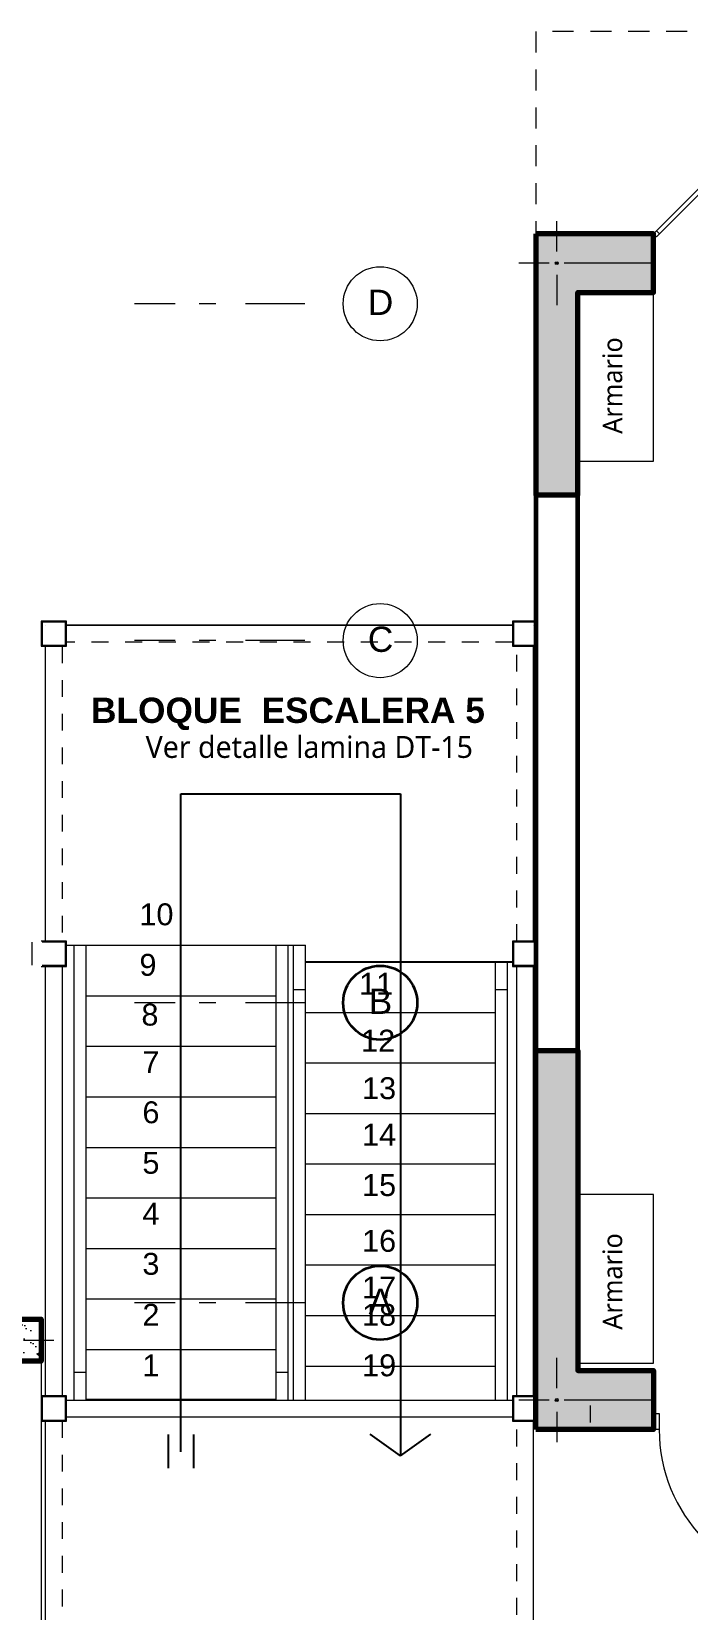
# Model space of a CAD drawing. Header units: metres. Extents: x 28 to 239, y -1 to 113.
# Drawn here: x 54.53 to 58.44, y 82.52 to 91.9 of the extents above; entities that cross this region are included whole.
import ezdxf
from ezdxf.enums import TextEntityAlignment as Align

# ---------------------------------------------------------------- set-up
doc = ezdxf.new("R2010")
doc.units = ezdxf.units.M
for name, pattern in [('CENTER2', [28.575, 19.05, -3.175, 3.175, -3.175]), ('DASHED2', [0.375, 0.25, -0.125]), ('Dot & Dashed', [0.670278, 0.352778, -0.176389, 0, -0.141111]), ('HIDDEN2', [0.1875, 0.125, -0.0625])]:
    doc.linetypes.add(name, pattern=pattern)
for name, color, linetype, lineweight in [('COLUMNAS 50', 32, 'Continuous', 70), ('Drawing & Figure_Pen_No__1', 7, 'Continuous', 13), ('Drawing & Figure_Pen_No__7', 7, 'Continuous', 35), ('Equipamiento SR', 23, 'Continuous', 0), ('Estructura – Carga_Pen_No__1', 7, 'Continuous', 13), ('GRAFO 0 BLANCO', 7, 'Continuous', 0), ('letras sr', 7, 'Continuous', 5), ('MK-LINEAS GENERALES', 7, 'Continuous', 0), ('Muros el', 144, 'Continuous', 60), ('Proyeccciones', 1, 'DASHED2', 18), ('proyecciones', 1, 'DASHED2', 5), ('Puertas El', 21, 'Continuous', 15), ('Structural - Bearing_Pen_No__20', 1, 'Continuous', 0), ('Vanos', 140, 'Continuous', 5), ('VENTANAS  50', 161, 'Continuous', 9)]:
    doc.layers.add(name, color=color, linetype=linetype, lineweight=lineweight)
doc.layers.add('Drawing & Figure_Pen_No__167', color=7, linetype='Continuous', lineweight=13, true_color=0x6a6a6a)
doc.layers.add('TRANSPARENTE', color=7, linetype='Continuous', true_color=0x949699)
doc.styles.add('Generales', font='trebuc.ttf', dxfattribs={"height": 0.1})
doc.styles.add('GENERATED_STYLE_1', font='arialbd.ttf')
doc.styles.add('TURBO_BASS', font='swisseb.ttf')

# ---------------------------------------------------------------- blocks, each defined once
blk = doc.blocks.new('A$C5A0F33B4')
at = {"layer": 'Puertas El', "linetype": 'Continuous'}
blk.add_line((1.12, 1.16), (1.218, 2.276), dxfattribs=at)
at = {"layer": 'Puertas El', "linetype": 'ByBlock'}
for p, q in [((1.005, 1.16), (1.005, 1.2)), ((1.005, 1.2), (1.12, 1.2)), ((1.12, 1.2), (1.005, 1.2)), ((1.12, 1.16), (1.005, 1.16)), ((1.12, 1.2), (1.12, 1.16)), ((1.005, 0), (1.005, 0.04)), ((1.005, 0.04), (1.12, 0.04)), ((1.12, 0), (1.005, 0)), ((1.12, 0), (1.005, 0)), ((1.12, 0), (1.005, 0)), ((1.12, 0.04), (1.12, 0))]:
    blk.add_line(p, q, dxfattribs=at)
blk.add_arc((1.12, 1.16), 1.12, 270, 85, dxfattribs=at)
blk = doc.blocks.new('Columna tipo 3')
at = {"true_color": 0x939598}
h = blk.add_hatch(color=252, dxfattribs=at)
h.dxf.hatch_style = 1
h.paths.add_polyline_path([(-235.0847, 45.074), (-235.7847, 45.074), (-235.7847, 43.524), (-235.5347, 43.524), (-235.5347, 44.724), (-235.0847, 44.724)])
h.paths.add_polyline_path([(-235.6684, 44.899, -1), (-235.651, 44.899, -1)], flags=16)
at = {"layer": 'COLUMNAS 50', "linetype": 'Continuous'}
blk.add_lwpolyline([(-235.7847, 45.074), (-235.7847, 43.524), (-235.5347, 43.524), (-235.5347, 44.724), (-235.0847, 44.724), (-235.0847, 45.074)], close=True, dxfattribs=at)
at = {"layer": 'Structural - Bearing_Pen_No__20', "linetype": 'Continuous'}
for p, q in [((-235.6597, 44.969), (-235.6597, 45.149)), ((-235.7047, 44.899), (-235.8847, 44.899)), ((-235.6597, 44.829), (-235.6597, 44.649)), ((-235.0847, 44.899), (-235.6147, 44.899))]:
    blk.add_line(p, q, dxfattribs=at)
blk.add_circle((-235.6597, 44.899), 0.00871, dxfattribs=at)
blk.add_point((-235.6597, 44.899), dxfattribs=at)
blk = doc.blocks.new('columna pasillos')
at = {"layer": 'GRAFO 0 BLANCO'}
h = blk.add_hatch(dxfattribs=at)
h.set_pattern_fill('AR-CONC', color=256, scale=0.024, angle=-90)
h.set_pattern_definition([(320, (0, 0), (-0.015060515, -0.17214244), [0.018, -0.198]), (265, (0, 0), (0.18052611, 0.03330032), [0.0144, -0.1584]), (10.45144, (-0.00126, -0.01435), (0.1654656, -0.13884213), [0.01529765, -0.16827411]), (316.1842, (0.048, -7e-10), (-0.03972463, -0.25613792), [0.027, -0.297]), (6.63563, (0.0447, -0.02134), (0.23378846, -0.22431887), [0.02294648, -0.2524113]), (261.18416, (0.048, -7e-10), (0.23378846, -0.22431887), [0.0216, -0.2376]), (291, (0.036, -0.024), (-0.096628536, -0.14325769), [0.018, -0.198]), (236, (0.036, -0.024), (0.17403601, -0.05839568), [0.0144, -0.1584]), (341.45144, (0.02795, -0.03594), (0.07740747, -0.20165337), [0.01529765, -0.16827411]), (307.5, (0, 0), (0.079894525, -0.002918366), [0, -0.15648, 0, -0.1608, 0, -0.159]), (277.5, (0, 0), (0.09465881, -0.06313669), [0, -0.09168, 0, -0.15288, 0, -0.0606]), (237.5, (7e-10, 0.05352), (-0.005413171, -0.128117385), [0, -0.06, 0, -0.1872, 0, -0.2484]), (227.5, (1e-09, 0.07752), (0.024025194, -0.13996468), [0, -0.078, 0, -0.12432, 0, -0.1764])])
h.paths.add_polyline_path([(-235.5347, 35.024), (-235.7847, 35.024), (-235.7847, 34.674), (-235.5347, 34.674)])
h.paths.add_polyline_path([(-235.651, 34.849, -1), (-235.6684, 34.849, -1)], flags=16)
at = {"layer": 'COLUMNAS 50', "color": 1, "linetype": 'Continuous', "lineweight": 9}
for p, q in [((-235.6597, 35.099), (-235.6597, 34.919)), ((-235.7047, 34.849), (-235.8847, 34.849)), ((-235.6597, 34.779), (-235.6597, 34.599)), ((-235.6147, 34.849), (-235.4347, 34.849))]:
    blk.add_line(p, q, dxfattribs=at)
at = {"layer": 'COLUMNAS 50', "linetype": 'Continuous'}
blk.add_lwpolyline([(-235.7847, 35.024), (-235.5347, 35.024), (-235.5347, 34.674), (-235.7847, 34.674)], close=True, dxfattribs=at)
at = {"layer": 'COLUMNAS 50', "color": 1, "linetype": 'Continuous', "lineweight": 9}
blk.add_circle((-235.6597, 34.849), 0.00871, dxfattribs=at)
blk.add_point((-235.6597, 34.849), dxfattribs=at)

msp = doc.modelspace()

# ---------------------------------------------------------------- hatches: boundary and pattern name
at = {"layer": 'GRAFO 0 BLANCO', "true_color": 0xc7c8ca}
h = msp.add_hatch(color=9, dxfattribs=at)
h.dxf.hatch_style = 1
h.paths.add_polyline_path([(58.229, 83.9469), (57.779, 83.9469), (57.779, 85.8469), (57.529, 85.8469), (57.529, 83.5969), (58.229, 83.5969)])

# ---------------------------------------------------------------- linework, layer by layer
for p, q in [((55.421, 83.4652), (55.421, 87.3719)), ((55.421, 87.3719), (56.726, 87.3719)), ((56.726, 87.3719), (56.726, 83.4413)), ((57.391, 86.3719), (56.161, 86.3719)), ((55.3463, 83.5676), (55.3463, 83.3665)), ((55.4957, 83.5676), (55.4957, 83.3665)), ((56.726, 83.4413), (56.5451, 83.5686)), ((56.726, 83.4413), (56.9069, 83.5686))]:
    msp.add_line(p, q)
at = {"layer": 'COLUMNAS 50', "linetype": 'Continuous'}
msp.add_lwpolyline([(57.529, 83.5969), (57.529, 85.8469), (57.779, 85.8469), (57.779, 83.9469), (58.229, 83.9469), (58.229, 83.5969)], close=True, dxfattribs=at)
at = {"layer": 'Drawing & Figure_Pen_No__167', "color": 251, "linetype": 'Dot & Dashed', "lineweight": 13, "true_color": 0x6a6a6a}
for p, q in [((56.1583, 90.2808), (55.1461, 90.2808)), ((56.1583, 88.2808), (55.1461, 88.2808)), ((56.1583, 86.1308), (55.1461, 86.1308)), ((56.1583, 84.3492), (55.1461, 84.3492))]:
    msp.add_line(p, q, dxfattribs=at)
at = {"layer": 'Drawing & Figure_Pen_No__167', "color": 251, "linetype": 'Continuous', "lineweight": 13, "true_color": 0x6a6a6a}
msp.add_line((56.1611, 86.0808), (56.1611, 86.0808), dxfattribs=at)
at = {"layer": 'Drawing & Figure_Pen_No__167', "color": 251, "linetype": 'CENTER2', "lineweight": 13, "true_color": 0x6a6a6a}
for centre in [(56.6053, 90.2808), (56.6053, 88.2808)]:
    msp.add_circle(centre, 0.22, dxfattribs=at)
at = {"layer": 'Drawing & Figure_Pen_No__7', "color": 7, "linetype": 'Continuous', "lineweight": 35}
for centre in [(56.6053, 86.1308), (56.6053, 84.3492)]:
    msp.add_circle(centre, 0.22, dxfattribs=at)
at = {"layer": 'Equipamiento SR'}
for points in [[(58.229, 90.3469), (57.779, 90.3469), (57.779, 89.3469), (58.229, 89.3469), (58.229, 90.3469)], [(58.229, 84.9913), (57.779, 84.9913), (57.779, 83.9913), (58.229, 83.9913), (58.229, 84.9913)]]:
    msp.add_lwpolyline(points, dxfattribs=at)
at = {"layer": 'Estructura – Carga_Pen_No__1', "color": 7, "linetype": 'Continuous', "lineweight": 13}
msp.add_lwpolyline([(57.529, 89.1469), (57.779, 89.1469), (57.779, 90.3514), (58.229, 90.3514), (58.229, 90.6969), (57.529, 90.6969)], close=True, dxfattribs=at)
at = {"layer": 'GRAFO 0 BLANCO'}
msp.add_line((54.5905, 84.0019), (54.5906, 61.2031), dxfattribs=at)
at = {"layer": 'MK-LINEAS GENERALES', "color": 7, "linetype": 'Continuous'}
for p, q in [((54.591, 88.3969), (54.591, 88.2469)), ((54.741, 88.3969), (54.591, 88.3969)), ((54.597, 88.3909), (54.597, 88.2529)), ((54.735, 88.3909), (54.597, 88.3909)), ((54.616, 88.3719), (54.616, 88.3719)), ((54.616, 88.3719), (54.616, 88.3719)), ((54.735, 88.2719), (54.735, 88.3909)), ((54.741, 88.2719), (54.741, 88.3969)), ((57.391, 88.3719), (54.741, 88.3719)), ((54.741, 88.3719), (57.391, 88.3719)), ((57.541, 88.3969), (57.391, 88.3969)), ((57.391, 88.3969), (57.391, 88.2719)), ((57.535, 88.3909), (57.397, 88.3909)), ((57.397, 88.3909), (57.397, 88.2719)), ((57.516, 88.3719), (57.516, 88.3719)), ((57.516, 88.3719), (57.516, 88.3719)), ((57.535, 88.2529), (57.535, 88.3909)), ((57.541, 88.2469), (57.541, 88.3969)), ((54.591, 88.2469), (54.716, 88.2469)), ((54.597, 88.2529), (54.716, 88.2529)), ((54.616, 88.2469), (54.616, 86.4969)), ((54.716, 88.2529), (54.735, 88.2529)), ((54.716, 88.2469), (54.741, 88.2469)), ((54.735, 88.2529), (54.735, 88.2719)), ((54.741, 88.2469), (54.741, 88.2719)), ((57.391, 88.2719), (57.391, 88.2469)), ((57.391, 88.2469), (57.416, 88.2469)), ((57.397, 88.2719), (57.397, 88.2529)), ((57.397, 88.2529), (57.416, 88.2529)), ((57.416, 88.2529), (57.535, 88.2529)), ((57.416, 88.2469), (57.541, 88.2469)), ((57.516, 86.4969), (57.516, 88.2469)), ((54.535, 86.4909), (54.535, 86.3529)), ((54.741, 86.4969), (54.591, 86.4969)), ((54.735, 86.4909), (54.597, 86.4909)), ((54.735, 86.3529), (54.735, 86.4909)), ((54.741, 86.3469), (54.741, 86.4969)), ((54.741, 86.4719), (56.161, 86.4719)), ((57.391, 86.4969), (57.391, 86.3469)), ((57.541, 86.4969), (57.391, 86.4969)), ((57.397, 86.4909), (57.397, 86.3529)), ((57.535, 86.4909), (57.397, 86.4909)), ((57.535, 86.3529), (57.535, 86.4909)), ((57.541, 86.3469), (57.541, 86.4969)), ((54.591, 86.3469), (54.716, 86.3469)), ((54.597, 86.3529), (54.716, 86.3529)), ((54.616, 86.3469), (54.616, 83.7969)), ((54.716, 86.3529), (54.735, 86.3529)), ((54.716, 86.3469), (54.741, 86.3469)), ((54.716, 86.3469), (54.716, 83.7969)), ((57.391, 86.3469), (57.516, 86.3469)), ((57.397, 86.3529), (57.516, 86.3529)), ((57.416, 83.7969), (57.416, 86.3469)), ((57.516, 86.3529), (57.535, 86.3529)), ((57.516, 86.3469), (57.541, 86.3469)), ((57.516, 83.7969), (57.516, 86.3469)), ((57.529, 83.8469), (57.529, 83.7264)), ((54.741, 83.7969), (54.591, 83.7969)), ((54.591, 83.7969), (54.591, 83.6469)), ((54.597, 83.7909), (54.597, 83.6529)), ((54.735, 83.7909), (54.597, 83.7909)), ((54.735, 83.6529), (54.735, 83.7909)), ((54.741, 83.6469), (54.741, 83.7969)), ((54.741, 83.7719), (57.391, 83.7719)), ((57.391, 83.7969), (57.391, 83.6469)), ((57.541, 83.7969), (57.391, 83.7969)), ((57.397, 83.7909), (57.397, 83.6529)), ((57.535, 83.7909), (57.397, 83.7909)), ((57.529, 83.7264), (57.529, 83.7174)), ((57.529, 83.7174), (57.529, 83.5969)), ((57.535, 83.6529), (57.535, 83.7909)), ((57.541, 83.6469), (57.541, 83.7969)), ((54.591, 83.6469), (54.716, 83.6469)), ((54.597, 83.6529), (54.716, 83.6529)), ((54.616, 83.6469), (54.616, 80.4969)), ((54.716, 83.6529), (54.735, 83.6529)), ((54.716, 83.6469), (54.741, 83.6469)), ((54.741, 83.6719), (57.391, 83.6719)), ((57.391, 83.6469), (57.516, 83.6469)), ((57.397, 83.6529), (57.516, 83.6529)), ((57.516, 83.6529), (57.535, 83.6529)), ((57.516, 83.6469), (57.541, 83.6469)), ((57.516, 80.4969), (57.516, 83.6469))]:
    msp.add_line(p, q, dxfattribs=at)
at = {"layer": 'Muros el', "ltscale": 0.05}
msp.add_lwpolyline([(57.529, 89.1469), (57.529, 85.8469), (57.779, 85.8469), (57.779, 89.1469)], close=True, dxfattribs=at)
at = {"layer": 'Proyeccciones', "linetype": 'DASHED2', "lineweight": 9, "ltscale": 0.4}
for p, q in [((54.716, 88.2469), (54.716, 86.4969)), ((57.391, 88.2719), (54.741, 88.2719)), ((57.416, 86.4969), (57.416, 88.2469)), ((57.8519, 83.7394), (57.8519, 83.5894)), ((54.716, 83.6469), (54.716, 80.4969)), ((57.416, 80.4969), (57.416, 83.6469))]:
    msp.add_line(p, q, dxfattribs=at)
at = {"layer": 'proyecciones', "linetype": 'HIDDEN2'}
msp.add_lwpolyline([(86.329, 90.6969), (86.329, 91.8969), (57.529, 91.8969), (57.529, 90.6969)], dxfattribs=at)
at = {"layer": 'Structural - Bearing_Pen_No__20', "linetype": 'Continuous'}
for p, q in [((57.654, 83.8419), (57.654, 84.0219)), ((57.654, 83.8419), (57.654, 84.0219)), ((57.609, 83.7719), (57.429, 83.7719)), ((57.609, 83.7719), (57.429, 83.7719)), ((58.229, 83.7719), (57.699, 83.7719)), ((58.229, 83.7719), (57.699, 83.7719)), ((57.654, 83.7019), (57.654, 83.5219)), ((57.654, 83.7019), (57.654, 83.5219))]:
    msp.add_line(p, q, dxfattribs=at)
msp.add_circle((57.654, 83.7719), 0.00871, dxfattribs=at)
msp.add_circle((57.654, 83.7719), 0.00871, dxfattribs=at)
msp.add_point((57.654, 83.7719), dxfattribs=at)
msp.add_point((57.654, 83.7719), dxfattribs=at)
at = {"layer": 'TRANSPARENTE', "linetype": 'Continuous', "lineweight": 15}
for p, q in [((54.786, 86.4719), (54.786, 83.9349)), ((54.856, 86.4719), (54.856, 83.9349)), ((55.986, 86.4719), (55.986, 83.9349)), ((56.056, 86.4719), (56.056, 83.9349)), ((56.091, 86.2089), (56.091, 86.4719)), ((56.161, 86.2089), (56.161, 86.4719)), ((57.291, 86.2089), (57.291, 86.3719)), ((57.361, 86.2089), (57.361, 86.3719)), ((54.856, 86.1719), (55.986, 86.1719)), ((56.091, 83.7719), (56.091, 86.2089)), ((56.091, 86.2089), (56.161, 86.2089)), ((56.161, 83.7719), (56.161, 86.2089)), ((57.291, 86.2089), (57.361, 86.2089)), ((57.291, 83.7719), (57.291, 86.2089)), ((57.361, 83.7719), (57.361, 86.2089)), ((57.291, 86.0714), (56.161, 86.0714)), ((54.856, 85.872), (55.986, 85.872)), ((57.291, 85.7714), (56.161, 85.7714)), ((54.856, 85.5721), (55.986, 85.5721)), ((57.291, 85.4715), (56.161, 85.4715)), ((54.856, 85.2721), (55.986, 85.2721)), ((57.291, 85.1716), (56.161, 85.1716)), ((54.856, 84.9722), (55.986, 84.9722)), ((57.291, 84.8716), (56.161, 84.8716)), ((54.856, 84.6723), (55.986, 84.6723)), ((57.291, 84.5717), (56.161, 84.5717)), ((54.856, 84.3723), (55.986, 84.3723)), ((57.291, 84.2717), (56.161, 84.2717)), ((54.856, 84.0724), (55.986, 84.0724)), ((54.856, 83.9349), (54.786, 83.9349)), ((54.786, 83.9349), (54.786, 83.7719)), ((54.856, 83.9349), (54.856, 83.7719)), ((56.056, 83.9349), (55.986, 83.9349)), ((55.986, 83.9349), (55.986, 83.7719)), ((56.056, 83.9349), (56.056, 83.7719)), ((57.291, 83.9718), (56.161, 83.9718)), ((54.856, 83.7776), (55.986, 83.7776)), ((54.856, 83.7769), (55.986, 83.7769))]:
    msp.add_line(p, q, dxfattribs=at)
at = {"layer": 'Vanos', "color": 7, "linetype": 'Continuous'}
for p, q in [((58.229, 90.6969), (58.6179, 91.0858)), ((58.229, 90.6969), (58.6179, 91.0858)), ((58.2644, 90.6969), (58.6179, 91.0505)), ((58.2644, 90.6969), (58.6179, 91.0505)), ((58.229, 90.6969), (58.2467, 90.6792)), ((58.229, 90.6969), (58.2467, 90.6792)), ((58.2644, 90.6969), (58.2467, 90.7146)), ((58.2644, 90.6969), (58.2467, 90.7146)), ((58.2467, 90.6792), (58.2644, 90.6969)), ((58.2467, 90.6792), (58.2644, 90.6969))]:
    msp.add_line(p, q, dxfattribs=at)
at = {"layer": 'VENTANAS  50'}
msp.add_line((58.229, 83.5969), (58.229, 83.8469), dxfattribs=at)

# ---------------------------------------------------------------- block references
at = {"layer": 'COLUMNAS 50'}
msp.add_blockref('Columna tipo 3', (293.3137, 45.6229), dxfattribs=at)
at = {"layer": 'COLUMNAS 50', "rotation": 90}
msp.add_blockref('columna pasillos', (89.265, 319.7866), dxfattribs=at)
at = {"layer": 'Puertas El', "xscale": 0.8333338593064922, "yscale": 0.8333338593064922, "zscale": 0.8333338593064922, "rotation": 270}
msp.add_blockref('A$C5A0F33B4', (58.229, 84.5302), dxfattribs=at)

# ---------------------------------------------------------------- texts
at = {"layer": 'Drawing & Figure_Pen_No__1', "color": 7, "linetype": 'Continuous', "lineweight": 13, "char_height": 0.15, "attachment_point": 7, "style": 'GENERATED_STYLE_1'}
for s, insert in [('\\A1;{\\pql;\\fArial|b0|i0|c0|p34;D}', (56.5318, 90.2143)), ('\\A1;{\\pql;\\fArial|b0|i0|c0|p34;C}', (56.5318, 88.2119)), ('\\A1;{\\pql;\\fArial|b0|i0|c0|p34;B}', (56.5368, 86.0643)), ('\\A1;{\\pql;\\fArial|b0|i0|c0|p34;A}', (56.5368, 84.2828))]:
    msp.add_mtext(s, dxfattribs=dict(at, insert=insert))
at = {"layer": 'Equipamiento SR', "char_height": 0.115, "attachment_point": 1, "rotation": 90, "style": 'Generales'}
for insert in [(57.9277, 89.509), (57.9277, 84.1895)]:
    msp.add_mtext_dynamic_manual_height_columns('Armario', width=0.645812, gutter_width=1, heights=[0], dxfattribs=dict(at, insert=insert))
at = {"layer": 'letras sr', "style": 'TURBO_BASS'}
msp.add_text('BLOQUE  ESCALERA 5', height=0.15, dxfattribs=at).set_placement((56.0573, 87.7922), align=Align.CENTER)
at = {"layer": 'letras sr', "insert": (55.2121, 87.9311), "char_height": 0.115, "attachment_point": 1, "style": 'Generales'}
msp.add_mtext('{\\H1.13043x; \\PVer detalle lamina DT-15}', dxfattribs=at)
at = {"layer": 'letras sr', "char_height": 0.13, "width": 0.023009, "attachment_point": 1, "style": 'Generales'}
for s, insert in [('\\A1;{\\fArial|b0|i0|c0|p34;10}', (55.1752, 86.7208)), ('\\A1;{\\fArial|b0|i0|c0|p34;9}', (55.1752, 86.4208)), ('\\A1;{\\fArial|b0|i0|c0|p34;11}', (56.4802, 86.3084)), ('\\A1;{\\fArial|b0|i0|c0|p34;8}', (55.1871, 86.1252)), ('\\A1;{\\fArial|b0|i0|c0|p34;12}', (56.4921, 85.9707)), ('\\A1;{\\fArial|b0|i0|c0|p34;7}', (55.1929, 85.8429)), ('\\A1;{\\fArial|b0|i0|c0|p34;13}', (56.4979, 85.6884)), ('\\A1;{\\fArial|b0|i0|c0|p34;6}', (55.1929, 85.5454)), ('\\A1;{\\fArial|b0|i0|c0|p34;14}', (56.4979, 85.4126)), ('\\A1;{\\fArial|b0|i0|c0|p34;5}', (55.1929, 85.2454)), ('\\A1;{\\fArial|b0|i0|c0|p34;15}', (56.4979, 85.1132)), ('\\A1;{\\fArial|b0|i0|c0|p34;4}', (55.1929, 84.9429)), ('\\A1;{\\fArial|b0|i0|c0|p34;16}', (56.4979, 84.7821)), ('\\A1;{\\fArial|b0|i0|c0|p34;3}', (55.1929, 84.6455)), ('\\A1;{\\fArial|b0|i0|c0|p34;17}', (56.4979, 84.5053)), ('\\A1;{\\fArial|b0|i0|c0|p34;2}', (55.1929, 84.3429)), ('\\A1;{\\fArial|b0|i0|c0|p34;18}', (56.4979, 84.3429)), ('\\A1;{\\fArial|b0|i0|c0|p34;1}', (55.1929, 84.043)), ('\\A1;{\\fArial|b0|i0|c0|p34;19}', (56.4979, 84.043))]:
    msp.add_mtext(s, dxfattribs=dict(at, insert=insert))

doc.saveas('drawing.dxf')
